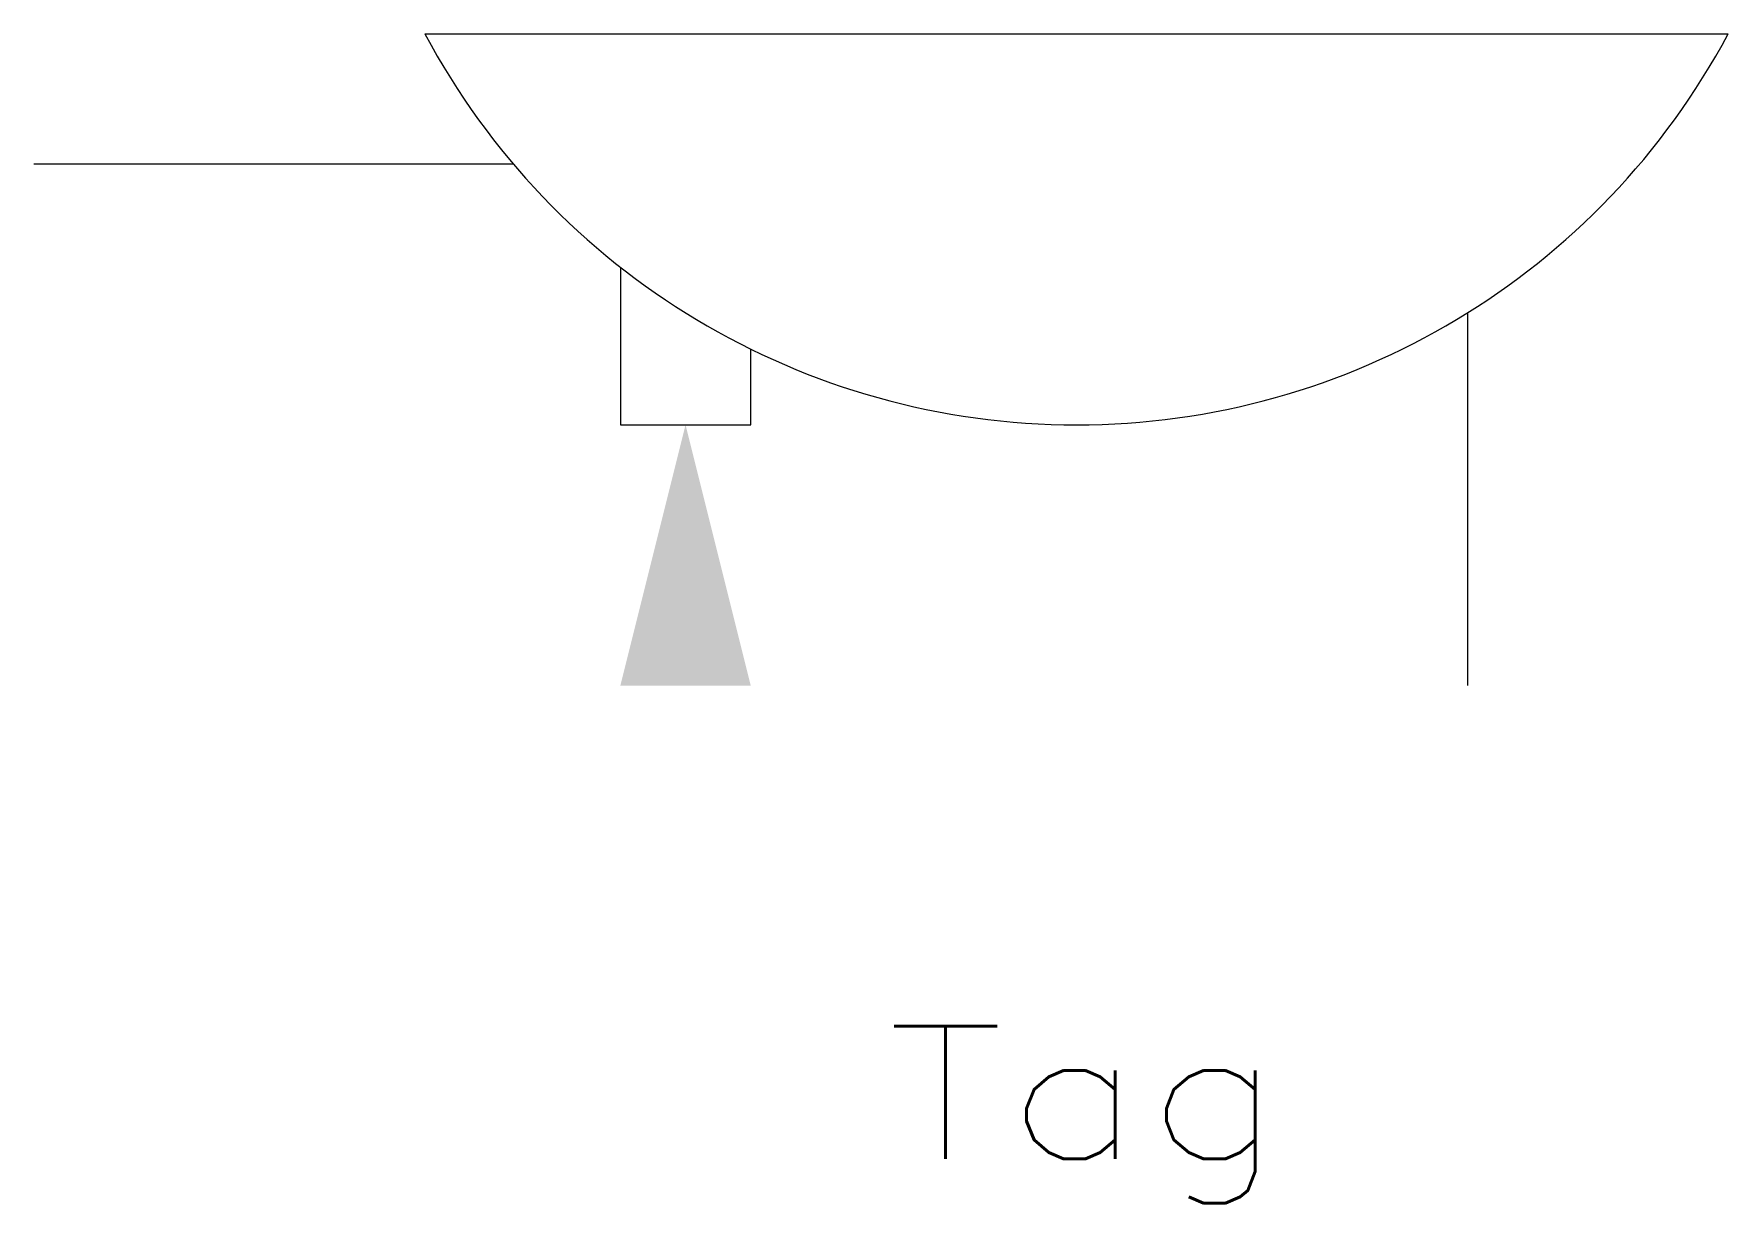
# Model space of a CAD drawing. Header units: inches. Extents: x -8.1 to 8.1, y -8 to 3.2.
import ezdxf
from ezdxf.enums import TextEntityAlignment as Align

# ---------------------------------------------------------------- set-up
doc = ezdxf.new("R2010")
doc.units = ezdxf.units.IN
doc.header["$MEASUREMENT"] = 0
doc.layers.get('0').update_dxf_attribs({"lineweight": 0})
doc.styles.add('STANDARD1', font='TXT.SHX')

msp = doc.modelspace()

# ---------------------------------------------------------------- linework, layer by layer
for p, q in [((-4.36, 3.194), (8.14, 3.194)), ((-3.511, 1.944), (-8.11, 1.944)), ((-2.485, 0.956), (-2.485, -0.556)), ((5.64, 0.518), (5.64, -3.056)), ((-1.235, -0.556), (-1.235, 0.17)), ((-2.485, -0.556), (-1.235, -0.556))]:
    msp.add_line(p, q)
msp.add_arc((1.89, 6.527), 7.083, -151.9275, -28.0725)
msp.add_solid([(-1.235, -3.056), (-2.485, -3.056), (-1.86, -0.556)])

# ---------------------------------------------------------------- texts
at = {"color": 7, "linetype": 'Continuous', "style": 'STANDARD1', "width": 1.166667}
msp.add_text('Tag', height=1.272, dxfattribs=at).set_placement((0.069, -7.595), (3.885, -7.595), align=Align.FIT)

doc.saveas('drawing.dxf')
